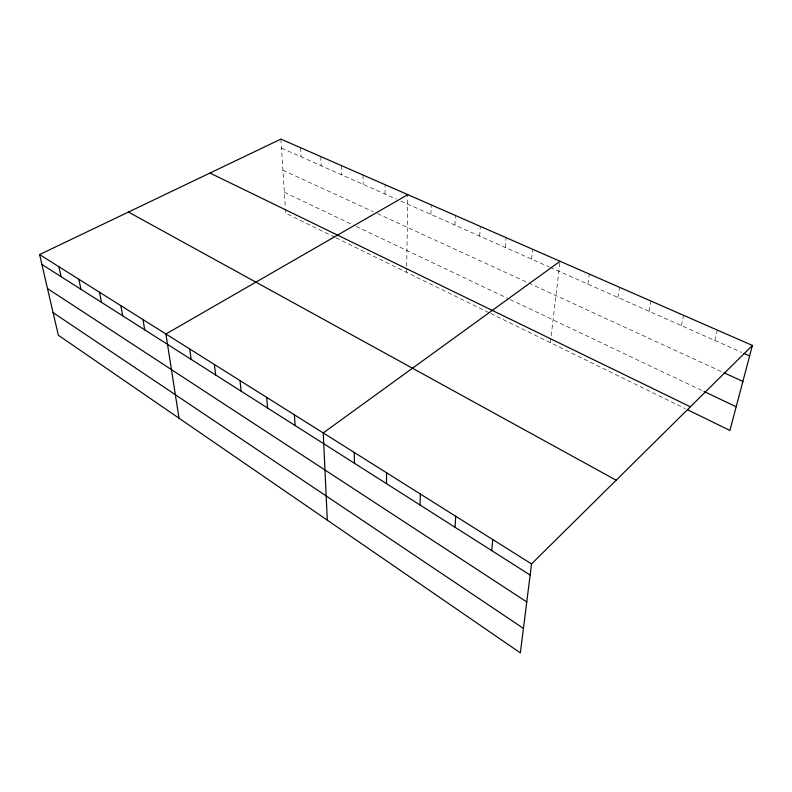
<?xml version="1.0" encoding="UTF-8"?>
<svg xmlns="http://www.w3.org/2000/svg" width="792" height="792" viewBox="0 0 792 792"><rect width="100%" height="100%" fill="white"/><g stroke="black" fill="none" stroke-linecap="round" stroke-linejoin="round"><path stroke-width="0.59" stroke-dasharray="3.96 2.97" d="M385.06 194.09L385.07 184.694M406.613 272.359L406.682 267.508M406.702 266.3L407.801 194.634M430.927 214.444L431.224 204.89M454.925 225.106L455.38 215.464M479.685 236.085L480.308 226.364M505.237 247.431L506.029 237.63M531.61 259.142L532.6 249.252M550.351 342.659L560.053 261.271M587.902 284.12L589.317 274.072M617.968 297.465L619.611 287.328M649.113 311.296L651.004 301.069M681.387 325.621L683.555 315.315M714.869 340.481L717.334 330.096M281.477 148.114L396.356 199.109M400.881 201.109L549.054 266.884M550.143 267.369L741.777 352.43M282.912 170.211L373.171 211.662M377.487 213.642L723.136 372.369M284.338 192.347L355.044 225.898M356.133 226.413L509.088 299M510.197 299.524L702.92 390.981M334.828 237.263L285.694 213.236L285.457 209.553M335.937 237.798L489.585 312.939M490.693 313.474L685.417 408.702M280.903 139.105L285.377 208.316M300.564 147.708L301.039 156.796M320.78 156.559L321.146 165.726M341.59 165.667L341.847 174.903M363.013 175.042L363.142 184.358"/><path stroke-width="1.19" d="M386.526 483.684L386.546 472.755M420.027 504.999L420.344 494.01M455.053 527.284L455.707 516.245M491.723 550.608L492.723 539.53M752.4 345.441L531.531 563.934L520.354 652.895L58.361 335.254L39.6 254.569L280.903 139.105L752.4 345.441L729.907 430.452L687.585 409.761M560.053 261.271L323.225 432.937L327.304 520.166M407.801 194.634L165.914 333.996L179.022 418.206M744.025 353.42L749.628 355.915M724.234 372.874L742.876 381.427M704.029 391.505L736.174 406.761M209.979 173.042L690.367 406.801M128.443 212.058L616.156 480.219M39.6 254.569L531.531 563.934M41.897 264.439L530.135 575.042M47.51 288.585L526.759 601.94M53.104 312.652L523.433 628.383M58.895 266.696L61.103 276.655M78.844 279.249L80.952 289.288M99.485 292.228L101.475 302.346M120.849 305.663L122.72 315.86M142.976 319.582L144.728 329.858M189.694 348.965L191.159 359.4M214.385 364.488L215.681 375.002M240.025 380.606L241.144 391.198M266.666 397.366L267.597 408.028M294.377 414.79L295.109 425.532M354.202 452.42L354.46 463.29"/></g></svg>
